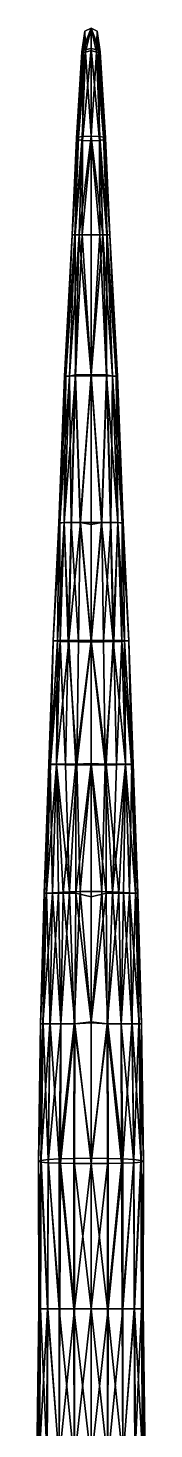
# Model space of a CAD drawing. Extents: x -0.06 to 0.06, y -0.05 to 1.07.
# Drawn here: x -0.02 to 0.02, y 0.549 to 1.071 of the extents above; entities that cross this region are included whole.
import ezdxf

# ---------------------------------------------------------------- set-up
doc = ezdxf.new("R2010")
doc.units = 0
doc.layers.add('COBRA$LWO', color=1, linetype='CONTINUOUS')

msp = doc.modelspace()

# ---------------------------------------------------------------- linework, layer by layer
at = {"layer": 'COBRA$LWO'}
for points in [[(-0.00226, 1.07024, 0.01039), (-0.00338, 1.06251, 0.0115), (0, 1.0714, 0.01163)], [(-0.00338, 1.06251, 0.0115), (-0.00276, 1.06315, 0.0135), (0, 1.0714, 0.01163)], [(0, 1.0714, 0.01163), (-0.00276, 1.06315, 0.0135), (0, 1.06376, 0.01448)], [(-0.00226, 1.07024, 0.01039), (0, 1.07143, 0.009), (-0.00209, 1.06248, 0.00782)], [(0, 1.07143, 0.009), (-0.00226, 1.07024, 0.01039), (0, 1.0714, 0.01163)], [(0, 1.06311, 0.0065), (-0.00209, 1.06248, 0.00782), (0, 1.07143, 0.009)], [(0, 1.07143, 0.009), (0.00226, 1.07024, 0.01039), (0.00209, 1.06248, 0.00782)], [(0.00226, 1.07024, 0.01039), (0, 1.07143, 0.009), (0, 1.0714, 0.01163)], [(0.00209, 1.06248, 0.00782), (0, 1.06311, 0.0065), (0, 1.07143, 0.009)], [(0.00338, 1.06251, 0.0115), (0.00226, 1.07024, 0.01039), (0, 1.0714, 0.01163)], [(0.00276, 1.06315, 0.0135), (0, 1.0714, 0.01163), (0, 1.06376, 0.01448)], [(0.00276, 1.06315, 0.0135), (0.00338, 1.06251, 0.0115), (0, 1.0714, 0.01163)], [(-0.00338, 1.06251, 0.0115), (-0.00226, 1.07024, 0.01039), (-0.00285, 1.06235, 0.0094)], [(-0.00209, 1.06248, 0.00782), (-0.00285, 1.06235, 0.0094), (-0.00226, 1.07024, 0.01039)], [(0.00285, 1.06235, 0.0094), (0.00209, 1.06248, 0.00782), (0.00226, 1.07024, 0.01039)], [(0.00226, 1.07024, 0.01039), (0.00338, 1.06251, 0.0115), (0.00285, 1.06235, 0.0094)], [(-0.00539, 1.03037, 0.0096), (-0.00338, 1.06251, 0.0115), (-0.00285, 1.06235, 0.0094)], [(-0.00539, 1.03037, 0.0096), (-0.00499, 1.02984, 0.01316), (-0.00338, 1.06251, 0.0115)], [(-0.00461, 1.03071, 0.00736), (-0.00539, 1.03037, 0.0096), (-0.00285, 1.06235, 0.0094)], [(-0.00499, 1.02984, 0.01316), (-0.0032, 1.02951, 0.01538), (-0.00276, 1.06315, 0.0135)], [(-0.00276, 1.06315, 0.0135), (-0.00338, 1.06251, 0.0115), (-0.00499, 1.02984, 0.01316)], [(-0.00461, 1.03071, 0.00736), (-0.00285, 1.06235, 0.0094), (-0.00209, 1.06248, 0.00782)], [(-0.00325, 1.03099, 0.00551), (-0.00461, 1.03071, 0.00736), (-0.00209, 1.06248, 0.00782)], [(0, 1.03118, 0.00421), (-0.00325, 1.03099, 0.00551), (-0.00209, 1.06248, 0.00782)], [(-0.0032, 1.02951, 0.01538), (0, 1.02942, 0.01593), (0, 1.06376, 0.01448)], [(-0.0032, 1.02951, 0.01538), (0, 1.06376, 0.01448), (-0.00276, 1.06315, 0.0135)], [(0, 1.03118, 0.00421), (-0.00209, 1.06248, 0.00782), (0, 1.06311, 0.0065)], [(0, 1.02942, 0.01593), (0.0032, 1.02951, 0.01538), (0, 1.06376, 0.01448)], [(0, 1.06376, 0.01448), (0.0032, 1.02951, 0.01538), (0.00276, 1.06315, 0.0135)], [(0.00209, 1.06248, 0.00782), (0, 1.03118, 0.00421), (0, 1.06311, 0.0065)], [(0.00325, 1.03099, 0.00551), (0, 1.03118, 0.00421), (0.00209, 1.06248, 0.00782)], [(0.00285, 1.06235, 0.0094), (0.00461, 1.03071, 0.00736), (0.00209, 1.06248, 0.00782)], [(0.00461, 1.03071, 0.00736), (0.00325, 1.03099, 0.00551), (0.00209, 1.06248, 0.00782)], [(0.0032, 1.02951, 0.01538), (0.00499, 1.02984, 0.01316), (0.00276, 1.06315, 0.0135)], [(0.00338, 1.06251, 0.0115), (0.00276, 1.06315, 0.0135), (0.00499, 1.02984, 0.01316)], [(0.00338, 1.06251, 0.0115), (0.00539, 1.03037, 0.0096), (0.00285, 1.06235, 0.0094)], [(0.00539, 1.03037, 0.0096), (0.00461, 1.03071, 0.00736), (0.00285, 1.06235, 0.0094)], [(0.00499, 1.02984, 0.01316), (0.00539, 1.03037, 0.0096), (0.00338, 1.06251, 0.0115)], [(-0.00539, 1.03037, 0.0096), (-0.00699, 0.99438, 0.0085), (-0.00708, 0.99438, 0.0121)], [(-0.00708, 0.99438, 0.0121), (-0.00499, 1.02984, 0.01316), (-0.00539, 1.03037, 0.0096)], [(-0.0059, 0.99438, 0.01523), (-0.00499, 1.02984, 0.01316), (-0.00708, 0.99438, 0.0121)], [(-0.00539, 1.03037, 0.0096), (-0.00461, 1.03071, 0.00736), (-0.00699, 0.99438, 0.0085)], [(-0.00699, 0.99438, 0.0085), (-0.00461, 1.03071, 0.00736), (-0.006, 0.99438, 0.00619)], [(-0.00461, 1.03071, 0.00736), (-0.00325, 1.03099, 0.00551), (-0.006, 0.99438, 0.00619)], [(-0.006, 0.99438, 0.00619), (-0.00325, 1.03099, 0.00551), (-0.00439, 0.99438, 0.00431)], [(-0.0032, 1.02951, 0.01538), (-0.00499, 1.02984, 0.01316), (-0.0059, 0.99438, 0.01523)], [(-0.0032, 1.02951, 0.01538), (-0.0059, 0.99438, 0.01523), (-0.00331, 0.99438, 0.01665)], [(-0.00325, 1.03099, 0.00551), (0, 1.03118, 0.00421), (-0.00439, 0.99438, 0.00431)], [(0, 0.99438, 0.00296), (-0.00439, 0.99438, 0.00431), (0, 1.03118, 0.00421)], [(-0.00331, 0.99438, 0.01665), (0, 1.02942, 0.01593), (-0.0032, 1.02951, 0.01538)], [(0, 0.99438, 0.0174), (0, 1.02942, 0.01593), (-0.00331, 0.99438, 0.01665)], [(0, 1.03118, 0.00421), (0.00325, 1.03099, 0.00551), (0.00439, 0.99438, 0.00431)], [(0.00439, 0.99438, 0.00431), (0, 0.99438, 0.00296), (0, 1.03118, 0.00421)], [(0, 1.02942, 0.01593), (0.00331, 0.99438, 0.01665), (0.0032, 1.02951, 0.01538)], [(0, 1.02942, 0.01593), (0, 0.99438, 0.0174), (0.00331, 0.99438, 0.01665)], [(0.00499, 1.02984, 0.01316), (0.0032, 1.02951, 0.01538), (0.0059, 0.99438, 0.01523)], [(0.0059, 0.99438, 0.01523), (0.0032, 1.02951, 0.01538), (0.00331, 0.99438, 0.01665)], [(0.00325, 1.03099, 0.00551), (0.00461, 1.03071, 0.00736), (0.006, 0.99438, 0.00619)], [(0.00325, 1.03099, 0.00551), (0.006, 0.99438, 0.00619), (0.00439, 0.99438, 0.00431)], [(0.00461, 1.03071, 0.00736), (0.00539, 1.03037, 0.0096), (0.00699, 0.99438, 0.0085)], [(0.00461, 1.03071, 0.00736), (0.00699, 0.99438, 0.0085), (0.006, 0.99438, 0.00619)], [(0.00499, 1.02984, 0.01316), (0.00708, 0.99438, 0.0121), (0.00539, 1.03037, 0.0096)], [(0.00499, 1.02984, 0.01316), (0.0059, 0.99438, 0.01523), (0.00708, 0.99438, 0.0121)], [(0.00699, 0.99438, 0.0085), (0.00539, 1.03037, 0.0096), (0.00708, 0.99438, 0.0121)], [(-0.00699, 0.99438, 0.0085), (-0.00986, 0.94167, 0.0114), (-0.00708, 0.99438, 0.0121)], [(-0.00708, 0.99438, 0.0121), (-0.00986, 0.94167, 0.0114), (-0.0094, 0.94167, 0.01435)], [(-0.00699, 0.99438, 0.0085), (-0.00937, 0.94167, 0.0083), (-0.00986, 0.94167, 0.0114)], [(-0.0059, 0.99438, 0.01523), (-0.0094, 0.94167, 0.01435), (-0.00581, 0.94183, 0.01829)], [(-0.00708, 0.99438, 0.0121), (-0.0094, 0.94167, 0.01435), (-0.0059, 0.99438, 0.01523)], [(-0.006, 0.99438, 0.00619), (-0.00937, 0.94167, 0.0083), (-0.00699, 0.99438, 0.0085)], [(-0.006, 0.99438, 0.00619), (-0.00802, 0.94167, 0.0054), (-0.00937, 0.94167, 0.0083)], [(-0.00439, 0.99438, 0.00431), (-0.00802, 0.94167, 0.0054), (-0.006, 0.99438, 0.00619)], [(-0.00439, 0.99438, 0.00431), (-0.00589, 0.94216, 0.00307), (-0.00802, 0.94167, 0.0054)], [(-0.0059, 0.99438, 0.01523), (-0.00581, 0.94183, 0.01829), (-0.00331, 0.99438, 0.01665)], [(-0.00439, 0.99438, 0.00431), (0, 0.94219, 0.0016), (-0.00589, 0.94216, 0.00307)], [(-0.00331, 0.99438, 0.01665), (-0.00581, 0.94183, 0.01829), (0, 0.9418, 0.01962)], [(0, 0.99438, 0.00296), (0, 0.94219, 0.0016), (-0.00439, 0.99438, 0.00431)], [(0, 0.99438, 0.0174), (-0.00331, 0.99438, 0.01665), (0, 0.9418, 0.01962)], [(0.00331, 0.99438, 0.01665), (0, 0.99438, 0.0174), (0, 0.9418, 0.01962)], [(0.00581, 0.94183, 0.01829), (0.00331, 0.99438, 0.01665), (0, 0.9418, 0.01962)], [(0, 0.94219, 0.0016), (0, 0.99438, 0.00296), (0.00439, 0.99438, 0.00431)], [(0, 0.94219, 0.0016), (0.00439, 0.99438, 0.00431), (0.00589, 0.94216, 0.00307)], [(0.00581, 0.94183, 0.01829), (0.0059, 0.99438, 0.01523), (0.00331, 0.99438, 0.01665)], [(0.00802, 0.94167, 0.0054), (0.00439, 0.99438, 0.00431), (0.006, 0.99438, 0.00619)], [(0.00589, 0.94216, 0.00307), (0.00439, 0.99438, 0.00431), (0.00802, 0.94167, 0.0054)], [(0.0094, 0.94167, 0.01435), (0.0059, 0.99438, 0.01523), (0.00581, 0.94183, 0.01829)], [(0.0094, 0.94167, 0.01435), (0.00708, 0.99438, 0.0121), (0.0059, 0.99438, 0.01523)], [(0.00937, 0.94167, 0.0083), (0.006, 0.99438, 0.00619), (0.00699, 0.99438, 0.0085)], [(0.00802, 0.94167, 0.0054), (0.006, 0.99438, 0.00619), (0.00937, 0.94167, 0.0083)], [(0.00986, 0.94167, 0.0114), (0.00699, 0.99438, 0.0085), (0.00708, 0.99438, 0.0121)], [(0.00937, 0.94167, 0.0083), (0.00699, 0.99438, 0.0085), (0.00986, 0.94167, 0.0114)], [(0.00986, 0.94167, 0.0114), (0.00708, 0.99438, 0.0121), (0.0094, 0.94167, 0.01435)], [(-0.012, 0.88704, 0.01361), (-0.00999, 0.88712, 0.01836), (-0.0094, 0.94167, 0.01435)], [(-0.01164, 0.88697, 0.00914), (-0.012, 0.88704, 0.01361), (-0.00986, 0.94167, 0.0114)], [(-0.012, 0.88704, 0.01361), (-0.0094, 0.94167, 0.01435), (-0.00986, 0.94167, 0.0114)], [(-0.01164, 0.88697, 0.00914), (-0.00937, 0.94167, 0.0083), (-0.00802, 0.94167, 0.0054)], [(-0.00995, 0.88712, 0.00495), (-0.01164, 0.88697, 0.00914), (-0.00802, 0.94167, 0.0054)], [(-0.00986, 0.94167, 0.0114), (-0.00937, 0.94167, 0.0083), (-0.01164, 0.88697, 0.00914)], [(-0.0094, 0.94167, 0.01435), (-0.00999, 0.88712, 0.01836), (-0.00581, 0.94183, 0.01829)], [(-0.00726, 0.88712, 0.02034), (-0.00581, 0.94183, 0.01829), (-0.00999, 0.88712, 0.01836)], [(-0.00736, 0.88712, 0.00213), (-0.00995, 0.88712, 0.00495), (-0.00802, 0.94167, 0.0054)], [(-0.00802, 0.94167, 0.0054), (-0.00589, 0.94216, 0.00307), (-0.00736, 0.88712, 0.00213)], [(-0.00736, 0.88712, 0.00213), (-0.00589, 0.94216, 0.00307), (-0.00405, 0.88712, 0.0004)], [(-0.00726, 0.88712, 0.02034), (-0.00391, 0.88712, 0.02153), (-0.00581, 0.94183, 0.01829)], [(-0.00589, 0.94216, 0.00307), (0, 0.94219, 0.0016), (-0.00405, 0.88712, 0.0004)], [(-0.00581, 0.94183, 0.01829), (-0.00391, 0.88712, 0.02153), (0, 0.9418, 0.01962)], [(0, 0.88645, 0.00015), (-0.00405, 0.88712, 0.0004), (0, 0.94219, 0.0016)], [(0, 0.88712, 0.02193), (0, 0.9418, 0.01962), (-0.00391, 0.88712, 0.02153)], [(0.00405, 0.88712, 0.0004), (0, 0.88645, 0.00015), (0, 0.94219, 0.0016)], [(0, 0.94219, 0.0016), (0.00589, 0.94216, 0.00307), (0.00405, 0.88712, 0.0004)], [(0.00391, 0.88712, 0.02153), (0.00581, 0.94183, 0.01829), (0, 0.9418, 0.01962)], [(0, 0.9418, 0.01962), (0, 0.88712, 0.02193), (0.00391, 0.88712, 0.02153)], [(0.00391, 0.88712, 0.02153), (0.00726, 0.88712, 0.02034), (0.00581, 0.94183, 0.01829)], [(0.00589, 0.94216, 0.00307), (0.00736, 0.88712, 0.00213), (0.00405, 0.88712, 0.0004)], [(0.00999, 0.88712, 0.01836), (0.0094, 0.94167, 0.01435), (0.00581, 0.94183, 0.01829)], [(0.00581, 0.94183, 0.01829), (0.00726, 0.88712, 0.02034), (0.00999, 0.88712, 0.01836)], [(0.00589, 0.94216, 0.00307), (0.00802, 0.94167, 0.0054), (0.00736, 0.88712, 0.00213)], [(0.00995, 0.88712, 0.00495), (0.00736, 0.88712, 0.00213), (0.00802, 0.94167, 0.0054)], [(0.00937, 0.94167, 0.0083), (0.01164, 0.88697, 0.00914), (0.00802, 0.94167, 0.0054)], [(0.01164, 0.88697, 0.00914), (0.00995, 0.88712, 0.00495), (0.00802, 0.94167, 0.0054)], [(0.00937, 0.94167, 0.0083), (0.00986, 0.94167, 0.0114), (0.01164, 0.88697, 0.00914)], [(0.00999, 0.88712, 0.01836), (0.012, 0.88704, 0.01361), (0.0094, 0.94167, 0.01435)], [(0.0094, 0.94167, 0.01435), (0.012, 0.88704, 0.01361), (0.00986, 0.94167, 0.0114)], [(0.012, 0.88704, 0.01361), (0.01164, 0.88697, 0.00914), (0.00986, 0.94167, 0.0114)], [(-0.012, 0.88704, 0.01361), (-0.01411, 0.84301, 0.01255), (-0.01254, 0.84313, 0.01849)], [(-0.01164, 0.88697, 0.00914), (-0.01411, 0.84301, 0.01255), (-0.012, 0.88704, 0.01361)], [(-0.01164, 0.88697, 0.00914), (-0.01146, 0.84285, 0.00697), (-0.01411, 0.84301, 0.01255)], [(-0.00999, 0.88712, 0.01836), (-0.012, 0.88704, 0.01361), (-0.01254, 0.84313, 0.01849)], [(-0.01254, 0.84313, 0.01849), (-0.00827, 0.84321, 0.02239), (-0.00999, 0.88712, 0.01836)], [(-0.00995, 0.88712, 0.00495), (-0.01146, 0.84285, 0.00697), (-0.01164, 0.88697, 0.00914)], [(-0.00995, 0.88712, 0.00495), (-0.00848, 0.84278, 0.00181), (-0.01146, 0.84285, 0.00697)], [(-0.00827, 0.84321, 0.02239), (-0.00726, 0.88712, 0.02034), (-0.00999, 0.88712, 0.01836)], [(-0.00736, 0.88712, 0.00213), (-0.00848, 0.84278, 0.00181), (-0.00995, 0.88712, 0.00495)], [(-0.00736, 0.88712, 0.00213), (-0.00471, 0.84274, -0.00015), (-0.00848, 0.84278, 0.00181)], [(-0.00726, 0.88712, 0.02034), (-0.00827, 0.84321, 0.02239), (-0.00391, 0.88712, 0.02153)], [(0, 0.84324, 0.02411), (-0.00391, 0.88712, 0.02153), (-0.00827, 0.84321, 0.02239)], [(-0.00405, 0.88712, 0.0004), (-0.00471, 0.84274, -0.00015), (-0.00736, 0.88712, 0.00213)], [(-0.00405, 0.88712, 0.0004), (0, 0.84272, -0.00097), (-0.00471, 0.84274, -0.00015)], [(0, 0.88645, 0.00015), (0, 0.84272, -0.00097), (-0.00405, 0.88712, 0.0004)], [(0, 0.84324, 0.02411), (0, 0.88712, 0.02193), (-0.00391, 0.88712, 0.02153)], [(0, 0.84272, -0.00097), (0, 0.88645, 0.00015), (0.00405, 0.88712, 0.0004)], [(0, 0.84272, -0.00097), (0.00405, 0.88712, 0.0004), (0.00471, 0.84274, -0.00015)], [(0, 0.88712, 0.02193), (0, 0.84324, 0.02411), (0.00391, 0.88712, 0.02153)], [(0.00391, 0.88712, 0.02153), (0, 0.84324, 0.02411), (0.00827, 0.84321, 0.02239)], [(0.00827, 0.84321, 0.02239), (0.00726, 0.88712, 0.02034), (0.00391, 0.88712, 0.02153)], [(0.00471, 0.84274, -0.00015), (0.00405, 0.88712, 0.0004), (0.00736, 0.88712, 0.00213)], [(0.00471, 0.84274, -0.00015), (0.00736, 0.88712, 0.00213), (0.00848, 0.84278, 0.00181)], [(0.00726, 0.88712, 0.02034), (0.00827, 0.84321, 0.02239), (0.00999, 0.88712, 0.01836)], [(0.00848, 0.84278, 0.00181), (0.00736, 0.88712, 0.00213), (0.00995, 0.88712, 0.00495)], [(0.00827, 0.84321, 0.02239), (0.01254, 0.84313, 0.01849), (0.00999, 0.88712, 0.01836)], [(0.00848, 0.84278, 0.00181), (0.00995, 0.88712, 0.00495), (0.01146, 0.84285, 0.00697)], [(0.01146, 0.84285, 0.00697), (0.00995, 0.88712, 0.00495), (0.01164, 0.88697, 0.00914)], [(0.012, 0.88704, 0.01361), (0.00999, 0.88712, 0.01836), (0.01254, 0.84313, 0.01849)], [(0.01146, 0.84285, 0.00697), (0.01164, 0.88697, 0.00914), (0.01411, 0.84301, 0.01255)], [(0.01411, 0.84301, 0.01255), (0.01164, 0.88697, 0.00914), (0.012, 0.88704, 0.01361)], [(0.01411, 0.84301, 0.01255), (0.012, 0.88704, 0.01361), (0.01254, 0.84313, 0.01849)], [(-0.01505, 0.797, 0.00968), (-0.01577, 0.79708, 0.01427), (-0.01411, 0.84301, 0.01255)], [(-0.01577, 0.79708, 0.01427), (-0.0152, 0.79716, 0.01863), (-0.01411, 0.84301, 0.01255)], [(-0.01411, 0.84301, 0.01255), (-0.0152, 0.79716, 0.01863), (-0.01254, 0.84313, 0.01849)], [(-0.01254, 0.84313, 0.01849), (-0.0152, 0.79716, 0.01863), (-0.01282, 0.79722, 0.02211)], [(-0.01505, 0.797, 0.00968), (-0.01411, 0.84301, 0.01255), (-0.01146, 0.84285, 0.00697)], [(-0.01288, 0.79692, 0.00541), (-0.01505, 0.797, 0.00968), (-0.01146, 0.84285, 0.00697)], [(-0.00957, 0.79686, 0.00189), (-0.01288, 0.79692, 0.00541), (-0.01146, 0.84285, 0.00697)], [(-0.01254, 0.84313, 0.01849), (-0.01282, 0.79722, 0.02211), (-0.00827, 0.84321, 0.02239)], [(-0.01282, 0.79722, 0.02211), (-0.00563, 0.79714, 0.02553), (-0.00827, 0.84321, 0.02239)], [(-0.00957, 0.79686, 0.00189), (-0.01146, 0.84285, 0.00697), (-0.00848, 0.84278, 0.00181)], [(-0.00534, 0.79682, -0.00028), (-0.00957, 0.79686, 0.00189), (-0.00848, 0.84278, 0.00181)], [(-0.00534, 0.79682, -0.00028), (-0.00848, 0.84278, 0.00181), (-0.00471, 0.84274, -0.00015)], [(-0.00827, 0.84321, 0.02239), (-0.00563, 0.79714, 0.02553), (0, 0.84324, 0.02411)], [(0, 0.84324, 0.02411), (-0.00563, 0.79714, 0.02553), (0, 0.7973, 0.02639)], [(0, 0.84272, -0.00097), (-0.00534, 0.79682, -0.00028), (-0.00471, 0.84274, -0.00015)], [(0, 0.7968, -0.00093), (-0.00534, 0.79682, -0.00028), (0, 0.84272, -0.00097)], [(0.00563, 0.79714, 0.02553), (0, 0.84324, 0.02411), (0, 0.7973, 0.02639)], [(0.00563, 0.79714, 0.02553), (0.00827, 0.84321, 0.02239), (0, 0.84324, 0.02411)], [(0.00534, 0.79682, -0.00028), (0, 0.84272, -0.00097), (0.00471, 0.84274, -0.00015)], [(0.00534, 0.79682, -0.00028), (0, 0.7968, -0.00093), (0, 0.84272, -0.00097)], [(0.00848, 0.84278, 0.00181), (0.00534, 0.79682, -0.00028), (0.00471, 0.84274, -0.00015)], [(0.00957, 0.79686, 0.00189), (0.00534, 0.79682, -0.00028), (0.00848, 0.84278, 0.00181)], [(0.00563, 0.79714, 0.02553), (0.01282, 0.79722, 0.02211), (0.00827, 0.84321, 0.02239)], [(0.01282, 0.79722, 0.02211), (0.01254, 0.84313, 0.01849), (0.00827, 0.84321, 0.02239)], [(0.01146, 0.84285, 0.00697), (0.00957, 0.79686, 0.00189), (0.00848, 0.84278, 0.00181)], [(0.01288, 0.79692, 0.00541), (0.00957, 0.79686, 0.00189), (0.01146, 0.84285, 0.00697)], [(0.01411, 0.84301, 0.01255), (0.01505, 0.797, 0.00968), (0.01146, 0.84285, 0.00697)], [(0.01505, 0.797, 0.00968), (0.01288, 0.79692, 0.00541), (0.01146, 0.84285, 0.00697)], [(0.0152, 0.79716, 0.01863), (0.01411, 0.84301, 0.01255), (0.01254, 0.84313, 0.01849)], [(0.0152, 0.79716, 0.01863), (0.01254, 0.84313, 0.01849), (0.01282, 0.79722, 0.02211)], [(0.01577, 0.79708, 0.01427), (0.01505, 0.797, 0.00968), (0.01411, 0.84301, 0.01255)], [(0.0152, 0.79716, 0.01863), (0.01577, 0.79708, 0.01427), (0.01411, 0.84301, 0.01255)], [(-0.0152, 0.79716, 0.01863), (-0.01577, 0.79708, 0.01427), (-0.0175, 0.74905, 0.01561)], [(-0.01678, 0.74905, 0.02037), (-0.0152, 0.79716, 0.01863), (-0.0175, 0.74905, 0.01561)], [(-0.01577, 0.79708, 0.01427), (-0.01505, 0.797, 0.00968), (-0.0175, 0.74905, 0.01561)], [(-0.0175, 0.74905, 0.01561), (-0.01505, 0.797, 0.00968), (-0.01658, 0.74905, 0.01066)], [(-0.01433, 0.74906, 0.02412), (-0.0152, 0.79716, 0.01863), (-0.01678, 0.74905, 0.02037)], [(-0.01658, 0.74905, 0.01066), (-0.01505, 0.797, 0.00968), (-0.01288, 0.79692, 0.00541)], [(-0.01212, 0.74932, 0.00397), (-0.01658, 0.74905, 0.01066), (-0.01288, 0.79692, 0.00541)], [(-0.01282, 0.79722, 0.02211), (-0.0152, 0.79716, 0.01863), (-0.01433, 0.74906, 0.02412)], [(-0.01282, 0.79722, 0.02211), (-0.01433, 0.74906, 0.02412), (-0.01044, 0.74906, 0.02678)], [(-0.00957, 0.79686, 0.00189), (-0.00796, 0.74953, 0.00092), (-0.01288, 0.79692, 0.00541)], [(-0.00796, 0.74953, 0.00092), (-0.01212, 0.74932, 0.00397), (-0.01288, 0.79692, 0.00541)], [(-0.00563, 0.79714, 0.02553), (-0.01282, 0.79722, 0.02211), (-0.01044, 0.74906, 0.02678)], [(-0.00563, 0.79714, 0.02553), (-0.01044, 0.74906, 0.02678), (-0.00563, 0.74905, 0.02837)], [(-0.00957, 0.79686, 0.00189), (-0.00534, 0.79682, -0.00028), (-0.00796, 0.74953, 0.00092)], [(-0.00404, 0.74962, -0.00045), (-0.00796, 0.74953, 0.00092), (-0.00534, 0.79682, -0.00028)], [(0, 0.7476, 0.02886), (0, 0.7973, 0.02639), (-0.00563, 0.74905, 0.02837)], [(-0.00563, 0.79714, 0.02553), (-0.00563, 0.74905, 0.02837), (0, 0.7973, 0.02639)], [(-0.00404, 0.74962, -0.00045), (-0.00534, 0.79682, -0.00028), (0, 0.7968, -0.00093)], [(0, 0.7968, -0.00093), (0, 0.74964, -0.00077), (-0.00404, 0.74962, -0.00045)], [(0, 0.7973, 0.02639), (0, 0.7476, 0.02886), (0.00563, 0.74905, 0.02837)], [(0.00563, 0.74905, 0.02837), (0.00563, 0.79714, 0.02553), (0, 0.7973, 0.02639)], [(0.00534, 0.79682, -0.00028), (0.00404, 0.74962, -0.00045), (0, 0.7968, -0.00093)], [(0, 0.74964, -0.00077), (0, 0.7968, -0.00093), (0.00404, 0.74962, -0.00045)], [(0.00796, 0.74953, 0.00092), (0.00404, 0.74962, -0.00045), (0.00534, 0.79682, -0.00028)], [(0.00534, 0.79682, -0.00028), (0.00957, 0.79686, 0.00189), (0.00796, 0.74953, 0.00092)], [(0.01282, 0.79722, 0.02211), (0.00563, 0.79714, 0.02553), (0.01044, 0.74906, 0.02678)], [(0.01044, 0.74906, 0.02678), (0.00563, 0.79714, 0.02553), (0.00563, 0.74905, 0.02837)], [(0.00796, 0.74953, 0.00092), (0.00957, 0.79686, 0.00189), (0.01288, 0.79692, 0.00541)], [(0.01212, 0.74932, 0.00397), (0.00796, 0.74953, 0.00092), (0.01288, 0.79692, 0.00541)], [(0.01433, 0.74906, 0.02412), (0.01282, 0.79722, 0.02211), (0.01044, 0.74906, 0.02678)], [(0.01658, 0.74905, 0.01066), (0.01212, 0.74932, 0.00397), (0.01288, 0.79692, 0.00541)], [(0.0152, 0.79716, 0.01863), (0.01282, 0.79722, 0.02211), (0.01433, 0.74906, 0.02412)], [(0.01505, 0.797, 0.00968), (0.01658, 0.74905, 0.01066), (0.01288, 0.79692, 0.00541)], [(0.0152, 0.79716, 0.01863), (0.01433, 0.74906, 0.02412), (0.01678, 0.74905, 0.02037)], [(0.01505, 0.797, 0.00968), (0.01577, 0.79708, 0.01427), (0.0175, 0.74905, 0.01561)], [(0.01505, 0.797, 0.00968), (0.0175, 0.74905, 0.01561), (0.01658, 0.74905, 0.01066)], [(0.01577, 0.79708, 0.01427), (0.0152, 0.79716, 0.01863), (0.0175, 0.74905, 0.01561)], [(0.0152, 0.79716, 0.01863), (0.01678, 0.74905, 0.02037), (0.0175, 0.74905, 0.01561)], [(-0.01879, 0.7003, 0.0169), (-0.0175, 0.74905, 0.01561), (-0.0178, 0.7003, 0.01158)], [(-0.01678, 0.74905, 0.02037), (-0.0175, 0.74905, 0.01561), (-0.01879, 0.7003, 0.0169)], [(-0.01801, 0.7003, 0.02201), (-0.01678, 0.74905, 0.02037), (-0.01879, 0.7003, 0.0169)], [(-0.01433, 0.74906, 0.02412), (-0.01678, 0.74905, 0.02037), (-0.01801, 0.7003, 0.02201)], [(-0.01538, 0.7003, 0.02604), (-0.01433, 0.74906, 0.02412), (-0.01801, 0.7003, 0.02201)], [(-0.0178, 0.7003, 0.01158), (-0.01658, 0.74905, 0.01066), (-0.01524, 0.7003, 0.00658)], [(-0.0175, 0.74905, 0.01561), (-0.01658, 0.74905, 0.01066), (-0.0178, 0.7003, 0.01158)], [(-0.01658, 0.74905, 0.01066), (-0.01212, 0.74932, 0.00397), (-0.01524, 0.7003, 0.00658)], [(-0.0112, 0.7003, 0.02891), (-0.01433, 0.74906, 0.02412), (-0.01538, 0.7003, 0.02604)], [(-0.01524, 0.7003, 0.00658), (-0.01212, 0.74932, 0.00397), (-0.01131, 0.7003, 0.00246)], [(-0.01044, 0.74906, 0.02678), (-0.01433, 0.74906, 0.02412), (-0.0112, 0.7003, 0.02891)], [(-0.01212, 0.74932, 0.00397), (-0.00796, 0.74953, 0.00092), (-0.01131, 0.7003, 0.00246)], [(-0.01131, 0.7003, 0.00246), (-0.00796, 0.74953, 0.00092), (-0.00626, 0.7003, -0.0001)], [(-0.00604, 0.7003, 0.03062), (-0.01044, 0.74906, 0.02678), (-0.0112, 0.7003, 0.02891)], [(-0.00563, 0.74905, 0.02837), (-0.01044, 0.74906, 0.02678), (-0.00604, 0.7003, 0.03062)], [(-0.00796, 0.74953, 0.00092), (-0.00404, 0.74962, -0.00045), (-0.00626, 0.7003, -0.0001)], [(-0.00626, 0.7003, -0.0001), (-0.00404, 0.74962, -0.00045), (0, 0.70071, -0.0006)], [(-0.00563, 0.74905, 0.02837), (-0.00604, 0.7003, 0.03062), (0, 0.70104, 0.03107)], [(0, 0.7476, 0.02886), (-0.00563, 0.74905, 0.02837), (0, 0.70104, 0.03107)], [(0, 0.74964, -0.00077), (0, 0.70071, -0.0006), (-0.00404, 0.74962, -0.00045)], [(0, 0.70071, -0.0006), (0, 0.74964, -0.00077), (0.00404, 0.74962, -0.00045)], [(0.00404, 0.74962, -0.00045), (0.00626, 0.7003, -0.0001), (0, 0.70071, -0.0006)], [(0.00604, 0.7003, 0.03062), (0.00563, 0.74905, 0.02837), (0, 0.70104, 0.03107)], [(0.00563, 0.74905, 0.02837), (0, 0.7476, 0.02886), (0, 0.70104, 0.03107)], [(0.00404, 0.74962, -0.00045), (0.00796, 0.74953, 0.00092), (0.00626, 0.7003, -0.0001)], [(0.01044, 0.74906, 0.02678), (0.00563, 0.74905, 0.02837), (0.00604, 0.7003, 0.03062)], [(0.01044, 0.74906, 0.02678), (0.00604, 0.7003, 0.03062), (0.0112, 0.7003, 0.02891)], [(0.00796, 0.74953, 0.00092), (0.01131, 0.7003, 0.00246), (0.00626, 0.7003, -0.0001)], [(0.00796, 0.74953, 0.00092), (0.01212, 0.74932, 0.00397), (0.01131, 0.7003, 0.00246)], [(0.01433, 0.74906, 0.02412), (0.01044, 0.74906, 0.02678), (0.0112, 0.7003, 0.02891)], [(0.01433, 0.74906, 0.02412), (0.0112, 0.7003, 0.02891), (0.01538, 0.7003, 0.02604)], [(0.01212, 0.74932, 0.00397), (0.01524, 0.7003, 0.00658), (0.01131, 0.7003, 0.00246)], [(0.01212, 0.74932, 0.00397), (0.01658, 0.74905, 0.01066), (0.01524, 0.7003, 0.00658)], [(0.01678, 0.74905, 0.02037), (0.01433, 0.74906, 0.02412), (0.01801, 0.7003, 0.02201)], [(0.01433, 0.74906, 0.02412), (0.01538, 0.7003, 0.02604), (0.01801, 0.7003, 0.02201)], [(0.01658, 0.74905, 0.01066), (0.0178, 0.7003, 0.01158), (0.01524, 0.7003, 0.00658)], [(0.01658, 0.74905, 0.01066), (0.0175, 0.74905, 0.01561), (0.0178, 0.7003, 0.01158)], [(0.0175, 0.74905, 0.01561), (0.01678, 0.74905, 0.02037), (0.01879, 0.7003, 0.0169)], [(0.01678, 0.74905, 0.02037), (0.01801, 0.7003, 0.02201), (0.01879, 0.7003, 0.0169)], [(0.0175, 0.74905, 0.01561), (0.01879, 0.7003, 0.0169), (0.0178, 0.7003, 0.01158)], [(-0.01856, 0.64945, 0.01263), (-0.01955, 0.64912, 0.01827), (-0.01879, 0.7003, 0.0169)], [(-0.01879, 0.7003, 0.0169), (-0.01955, 0.64912, 0.01827), (-0.01801, 0.7003, 0.02201)], [(-0.01955, 0.64912, 0.01827), (-0.0187, 0.64881, 0.02367), (-0.01801, 0.7003, 0.02201)], [(-0.0178, 0.7003, 0.01158), (-0.01856, 0.64945, 0.01263), (-0.01879, 0.7003, 0.0169)], [(-0.01801, 0.7003, 0.02201), (-0.0187, 0.64881, 0.02367), (-0.01538, 0.7003, 0.02604)], [(-0.0187, 0.64881, 0.02367), (-0.01598, 0.64856, 0.02791), (-0.01538, 0.7003, 0.02604)], [(-0.01593, 0.64976, 0.00734), (-0.01856, 0.64945, 0.01263), (-0.0178, 0.7003, 0.01158)], [(-0.01524, 0.7003, 0.00658), (-0.01593, 0.64976, 0.00734), (-0.0178, 0.7003, 0.01158)], [(-0.01598, 0.64856, 0.02791), (-0.01139, 0.64839, 0.03086), (-0.0112, 0.7003, 0.02891)], [(-0.01538, 0.7003, 0.02604), (-0.01598, 0.64856, 0.02791), (-0.0112, 0.7003, 0.02891)], [(-0.01186, 0.65001, 0.00296), (-0.01593, 0.64976, 0.00734), (-0.01524, 0.7003, 0.00658)], [(-0.01131, 0.7003, 0.00246), (-0.01186, 0.65001, 0.00296), (-0.01524, 0.7003, 0.00658)], [(-0.00634, 0.65017, 0.0002), (-0.01186, 0.65001, 0.00296), (-0.00626, 0.7003, -0.0001)], [(-0.00626, 0.7003, -0.0001), (-0.01186, 0.65001, 0.00296), (-0.01131, 0.7003, 0.00246)], [(-0.0112, 0.7003, 0.02891), (-0.01139, 0.64839, 0.03086), (-0.00604, 0.7003, 0.03062)], [(-0.01139, 0.64839, 0.03086), (-0.00612, 0.64828, 0.03279), (-0.00604, 0.7003, 0.03062)], [(-0.00634, 0.65017, 0.0002), (-0.00626, 0.7003, -0.0001), (0, 0.65021, -0.00043)], [(0, 0.65021, -0.00043), (-0.00626, 0.7003, -0.0001), (0, 0.70071, -0.0006)], [(-0.00612, 0.64828, 0.03279), (0, 0.64824, 0.03357), (-0.00604, 0.7003, 0.03062)], [(0, 0.64824, 0.03357), (0, 0.70104, 0.03107), (-0.00604, 0.7003, 0.03062)], [(0, 0.70104, 0.03107), (0, 0.64824, 0.03357), (0.00604, 0.7003, 0.03062)], [(0.00626, 0.7003, -0.0001), (0, 0.65021, -0.00043), (0, 0.70071, -0.0006)], [(0.00626, 0.7003, -0.0001), (0.00634, 0.65017, 0.0002), (0, 0.65021, -0.00043)], [(0, 0.64824, 0.03357), (0.00612, 0.64828, 0.03279), (0.00604, 0.7003, 0.03062)], [(0.01139, 0.64839, 0.03086), (0.0112, 0.7003, 0.02891), (0.00604, 0.7003, 0.03062)], [(0.00612, 0.64828, 0.03279), (0.01139, 0.64839, 0.03086), (0.00604, 0.7003, 0.03062)], [(0.01186, 0.65001, 0.00296), (0.00634, 0.65017, 0.0002), (0.00626, 0.7003, -0.0001)], [(0.01186, 0.65001, 0.00296), (0.00626, 0.7003, -0.0001), (0.01131, 0.7003, 0.00246)], [(0.01139, 0.64839, 0.03086), (0.01598, 0.64856, 0.02791), (0.0112, 0.7003, 0.02891)], [(0.01598, 0.64856, 0.02791), (0.01538, 0.7003, 0.02604), (0.0112, 0.7003, 0.02891)], [(0.01186, 0.65001, 0.00296), (0.01131, 0.7003, 0.00246), (0.01524, 0.7003, 0.00658)], [(0.01593, 0.64976, 0.00734), (0.01186, 0.65001, 0.00296), (0.01524, 0.7003, 0.00658)], [(0.01593, 0.64976, 0.00734), (0.01524, 0.7003, 0.00658), (0.0178, 0.7003, 0.01158)], [(0.0187, 0.64881, 0.02367), (0.01801, 0.7003, 0.02201), (0.01538, 0.7003, 0.02604)], [(0.01598, 0.64856, 0.02791), (0.0187, 0.64881, 0.02367), (0.01538, 0.7003, 0.02604)], [(0.01856, 0.64945, 0.01263), (0.01593, 0.64976, 0.00734), (0.0178, 0.7003, 0.01158)], [(0.01856, 0.64945, 0.01263), (0.0178, 0.7003, 0.01158), (0.01879, 0.7003, 0.0169)], [(0.01955, 0.64912, 0.01827), (0.01879, 0.7003, 0.0169), (0.01801, 0.7003, 0.02201)], [(0.0187, 0.64881, 0.02367), (0.01955, 0.64912, 0.01827), (0.01801, 0.7003, 0.02201)], [(0.01955, 0.64912, 0.01827), (0.01856, 0.64945, 0.01263), (0.01879, 0.7003, 0.0169)], [(-0.01856, 0.64945, 0.01263), (-0.01886, 0.59412, 0.01346), (-0.01955, 0.64912, 0.01827)], [(-0.01886, 0.59412, 0.01346), (-0.01948, 0.59412, 0.02222), (-0.01955, 0.64912, 0.01827)], [(-0.01948, 0.59412, 0.02222), (-0.0187, 0.64881, 0.02367), (-0.01955, 0.64912, 0.01827)], [(-0.01948, 0.59412, 0.02222), (-0.01622, 0.59412, 0.02978), (-0.0187, 0.64881, 0.02367)], [(-0.0161, 0.59412, 0.00786), (-0.01886, 0.59412, 0.01346), (-0.01856, 0.64945, 0.01263)], [(-0.01622, 0.59412, 0.02978), (-0.01598, 0.64856, 0.02791), (-0.0187, 0.64881, 0.02367)], [(-0.01593, 0.64976, 0.00734), (-0.0161, 0.59412, 0.00786), (-0.01856, 0.64945, 0.01263)], [(-0.01622, 0.59412, 0.02978), (-0.0116, 0.59412, 0.03291), (-0.01598, 0.64856, 0.02791)], [(-0.0161, 0.59412, 0.00786), (-0.01593, 0.64976, 0.00734), (-0.01184, 0.59412, 0.00328)], [(-0.01598, 0.64856, 0.02791), (-0.0116, 0.59412, 0.03291), (-0.01139, 0.64839, 0.03086)], [(-0.01186, 0.65001, 0.00296), (-0.01184, 0.59412, 0.00328), (-0.01593, 0.64976, 0.00734)], [(-0.00646, 0.59412, 0.00055), (-0.01186, 0.65001, 0.00296), (-0.00634, 0.65017, 0.0002)], [(-0.00646, 0.59412, 0.00055), (-0.01184, 0.59412, 0.00328), (-0.01186, 0.65001, 0.00296)], [(-0.00618, 0.59412, 0.03504), (-0.01139, 0.64839, 0.03086), (-0.0116, 0.59412, 0.03291)], [(-0.00618, 0.59412, 0.03504), (-0.00612, 0.64828, 0.03279), (-0.01139, 0.64839, 0.03086)], [(-0.00646, 0.59412, 0.00055), (-0.00634, 0.65017, 0.0002), (0, 0.59412, -0.00024)], [(0, 0.59412, -0.00024), (-0.00634, 0.65017, 0.0002), (0, 0.65021, -0.00043)], [(-0.00618, 0.59412, 0.03504), (0, 0.64824, 0.03357), (-0.00612, 0.64828, 0.03279)], [(0, 0.59412, 0.03538), (0, 0.64824, 0.03357), (-0.00618, 0.59412, 0.03504)], [(0.00634, 0.65017, 0.0002), (0, 0.59412, -0.00024), (0, 0.65021, -0.00043)], [(0.00634, 0.65017, 0.0002), (0.00646, 0.59412, 0.00055), (0, 0.59412, -0.00024)], [(0, 0.64824, 0.03357), (0.00618, 0.59412, 0.03504), (0.00612, 0.64828, 0.03279)], [(0, 0.64824, 0.03357), (0, 0.59412, 0.03538), (0.00618, 0.59412, 0.03504)], [(0.00612, 0.64828, 0.03279), (0.00618, 0.59412, 0.03504), (0.01139, 0.64839, 0.03086)], [(0.01139, 0.64839, 0.03086), (0.00618, 0.59412, 0.03504), (0.0116, 0.59412, 0.03291)], [(0.01186, 0.65001, 0.00296), (0.00646, 0.59412, 0.00055), (0.00634, 0.65017, 0.0002)], [(0.01184, 0.59412, 0.00328), (0.00646, 0.59412, 0.00055), (0.01186, 0.65001, 0.00296)], [(0.0116, 0.59412, 0.03291), (0.01598, 0.64856, 0.02791), (0.01139, 0.64839, 0.03086)], [(0.0116, 0.59412, 0.03291), (0.01622, 0.59412, 0.02978), (0.01598, 0.64856, 0.02791)], [(0.01184, 0.59412, 0.00328), (0.01186, 0.65001, 0.00296), (0.01593, 0.64976, 0.00734)], [(0.01593, 0.64976, 0.00734), (0.0161, 0.59412, 0.00786), (0.01184, 0.59412, 0.00328)], [(0.0161, 0.59412, 0.00786), (0.01593, 0.64976, 0.00734), (0.01856, 0.64945, 0.01263)], [(0.01598, 0.64856, 0.02791), (0.01622, 0.59412, 0.02978), (0.0187, 0.64881, 0.02367)], [(0.01886, 0.59412, 0.01346), (0.0161, 0.59412, 0.00786), (0.01856, 0.64945, 0.01263)], [(0.01622, 0.59412, 0.02978), (0.01948, 0.59412, 0.02222), (0.0187, 0.64881, 0.02367)], [(0.01886, 0.59412, 0.01346), (0.01856, 0.64945, 0.01263), (0.01955, 0.64912, 0.01827)], [(0.0187, 0.64881, 0.02367), (0.01948, 0.59412, 0.02222), (0.01955, 0.64912, 0.01827)], [(0.01948, 0.59412, 0.02222), (0.01886, 0.59412, 0.01346), (0.01955, 0.64912, 0.01827)], [(-0.01948, 0.59412, 0.02222), (-0.01886, 0.59412, 0.01346), (-0.02025, 0.53797, 0.02075)], [(-0.01886, 0.59412, 0.01346), (-0.01916, 0.53767, 0.0144), (-0.02025, 0.53797, 0.02075)], [(-0.01932, 0.53797, 0.0268), (-0.01948, 0.59412, 0.02222), (-0.02025, 0.53797, 0.02075)], [(-0.01622, 0.59412, 0.02978), (-0.01948, 0.59412, 0.02222), (-0.01932, 0.53797, 0.0268)], [(-0.01932, 0.53797, 0.0268), (-0.01655, 0.53803, 0.03142), (-0.01622, 0.59412, 0.02978)], [(-0.01886, 0.59412, 0.01346), (-0.01631, 0.53755, 0.0085), (-0.01916, 0.53767, 0.0144)], [(-0.01886, 0.59412, 0.01346), (-0.0161, 0.59412, 0.00786), (-0.01631, 0.53755, 0.0085)], [(-0.01655, 0.53803, 0.03142), (-0.01181, 0.53798, 0.03502), (-0.01622, 0.59412, 0.02978)], [(-0.01631, 0.53755, 0.0085), (-0.0161, 0.59412, 0.00786), (-0.01191, 0.53744, 0.00373)], [(-0.01181, 0.53798, 0.03502), (-0.0116, 0.59412, 0.03291), (-0.01622, 0.59412, 0.02978)], [(-0.0161, 0.59412, 0.00786), (-0.01184, 0.59412, 0.00328), (-0.01191, 0.53744, 0.00373)], [(-0.01191, 0.53744, 0.00373), (-0.01184, 0.59412, 0.00328), (-0.00633, 0.53738, 0.00086)], [(-0.01184, 0.59412, 0.00328), (-0.00646, 0.59412, 0.00055), (-0.00633, 0.53738, 0.00086)], [(-0.01181, 0.53798, 0.03502), (-0.00618, 0.59412, 0.03504), (-0.0116, 0.59412, 0.03291)], [(-0.01181, 0.53798, 0.03502), (-0.00617, 0.53798, 0.03712), (-0.00618, 0.59412, 0.03504)], [(0, 0.53736, -0.00004), (-0.00646, 0.59412, 0.00055), (0, 0.59412, -0.00024)], [(0, 0.53736, -0.00004), (-0.00633, 0.53738, 0.00086), (-0.00646, 0.59412, 0.00055)], [(-0.00618, 0.59412, 0.03504), (-0.00617, 0.53798, 0.03712), (0, 0.59412, 0.03538)], [(-0.00617, 0.53798, 0.03712), (0, 0.53816, 0.03724), (0, 0.59412, 0.03538)], [(0, 0.53816, 0.03724), (0.00617, 0.53798, 0.03712), (0, 0.59412, 0.03538)], [(0.00646, 0.59412, 0.00055), (0, 0.53736, -0.00004), (0, 0.59412, -0.00024)], [(0.00617, 0.53798, 0.03712), (0.00618, 0.59412, 0.03504), (0, 0.59412, 0.03538)], [(0.00633, 0.53738, 0.00086), (0, 0.53736, -0.00004), (0.00646, 0.59412, 0.00055)], [(0.00617, 0.53798, 0.03712), (0.01181, 0.53798, 0.03502), (0.00618, 0.59412, 0.03504)], [(0.00618, 0.59412, 0.03504), (0.01181, 0.53798, 0.03502), (0.0116, 0.59412, 0.03291)], [(0.00646, 0.59412, 0.00055), (0.01184, 0.59412, 0.00328), (0.00633, 0.53738, 0.00086)], [(0.01184, 0.59412, 0.00328), (0.01191, 0.53744, 0.00373), (0.00633, 0.53738, 0.00086)], [(0.0116, 0.59412, 0.03291), (0.01181, 0.53798, 0.03502), (0.01622, 0.59412, 0.02978)], [(0.01181, 0.53798, 0.03502), (0.01655, 0.53803, 0.03142), (0.01622, 0.59412, 0.02978)], [(0.01184, 0.59412, 0.00328), (0.0161, 0.59412, 0.00786), (0.01191, 0.53744, 0.00373)], [(0.0161, 0.59412, 0.00786), (0.01631, 0.53755, 0.0085), (0.01191, 0.53744, 0.00373)], [(0.0161, 0.59412, 0.00786), (0.01886, 0.59412, 0.01346), (0.01631, 0.53755, 0.0085)], [(0.01655, 0.53803, 0.03142), (0.01932, 0.53797, 0.0268), (0.01622, 0.59412, 0.02978)], [(0.01948, 0.59412, 0.02222), (0.01622, 0.59412, 0.02978), (0.01932, 0.53797, 0.0268)], [(0.01631, 0.53755, 0.0085), (0.01886, 0.59412, 0.01346), (0.01916, 0.53767, 0.0144)], [(0.01886, 0.59412, 0.01346), (0.01948, 0.59412, 0.02222), (0.02025, 0.53797, 0.02075)], [(0.01916, 0.53767, 0.0144), (0.01886, 0.59412, 0.01346), (0.02025, 0.53797, 0.02075)], [(0.01948, 0.59412, 0.02222), (0.01932, 0.53797, 0.0268), (0.02025, 0.53797, 0.02075)]]:
    msp.add_3dface(points, dxfattribs=at)

doc.saveas('drawing.dxf')
